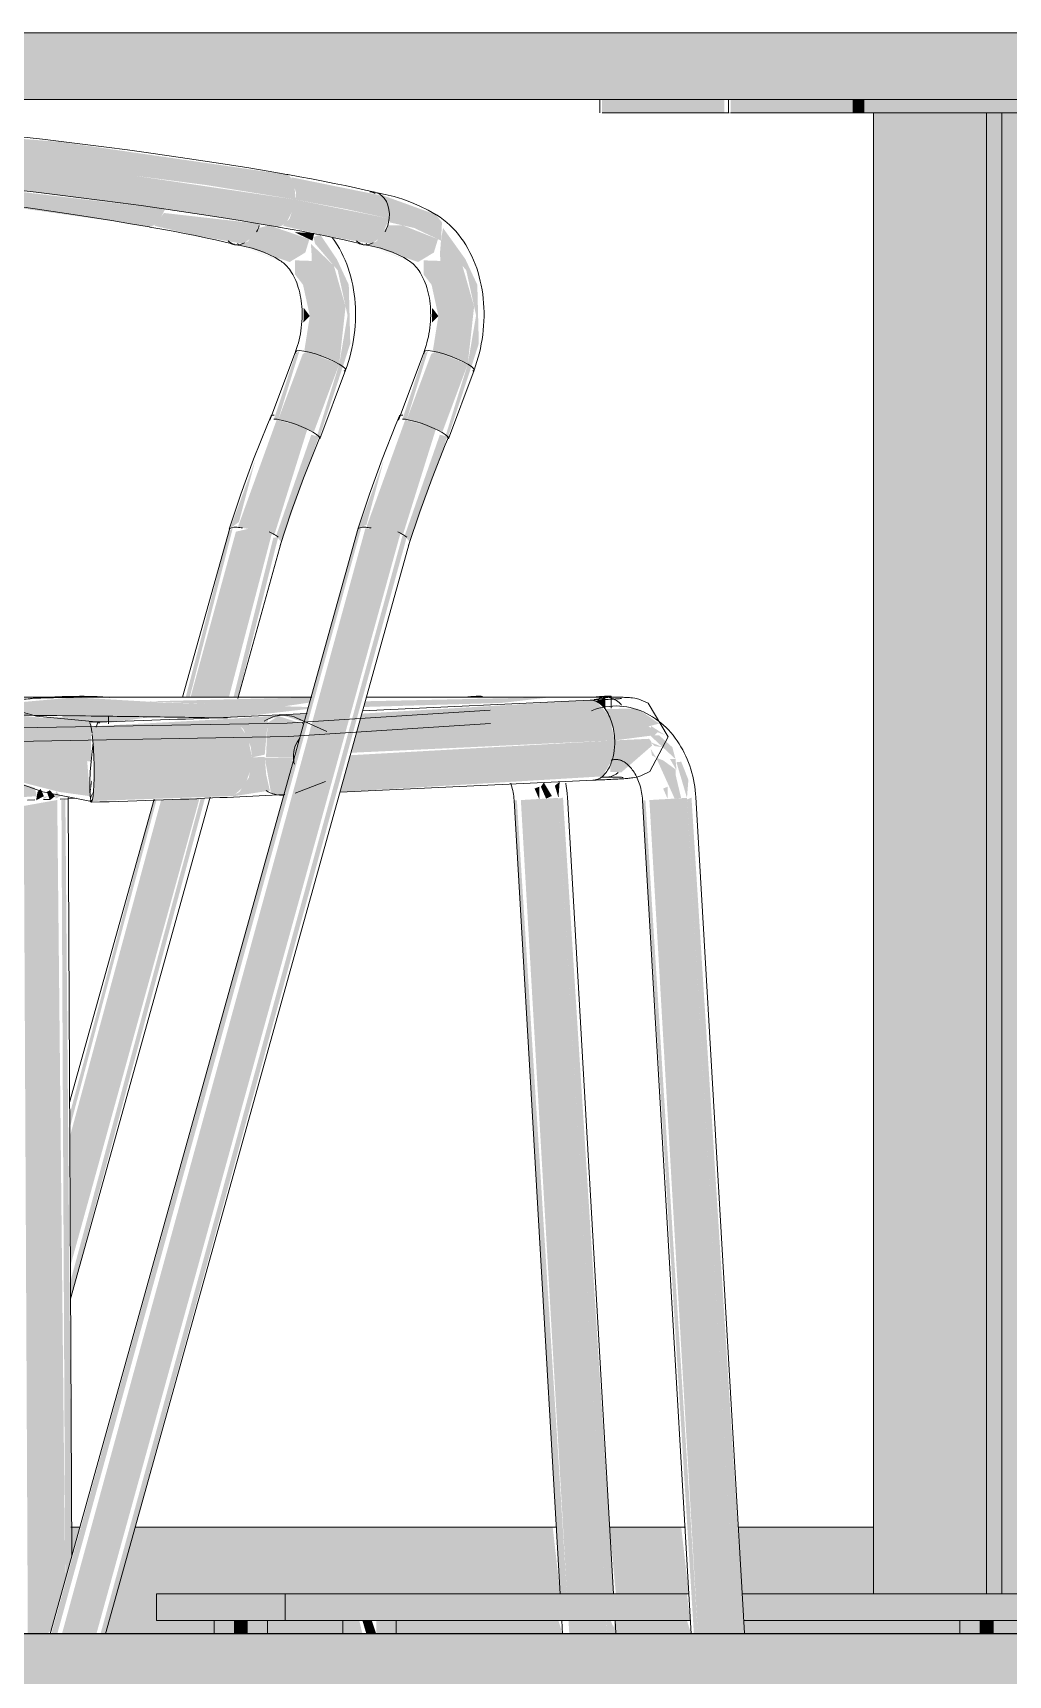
# Model space of a CAD drawing. Header units: inches. Extents: x -55396 to -733, y -290 to 853.
# Drawn here: x -26218.17 to -26199.89, y -0.77 to 30 of the extents above; entities that cross this region are included whole.
import ezdxf

# ---------------------------------------------------------------- set-up
doc = ezdxf.new("R2010")
doc.units = ezdxf.units.IN
doc.header["$MEASUREMENT"] = 0
doc.linetypes.add('Grid Line 1_2_', pattern=[0.875, 0.5, -0.125, 0.125, -0.125])
doc.linetypes.add('Grid Line 1_2__2_', pattern=[0.875, 0.5, -0.125, 0.125, -0.125])
for name, color, linetype, lineweight in [('A-FLOR', 192, 'Continuous', 9), ('A-FLOR-LEVL', 51, 'Continuous', 9), ('A-GLAZ-CWMG', 51, 'Continuous', 9), ('I-FURN', 30, 'Continuous', 9)]:
    doc.layers.add(name, color=color, linetype=linetype, lineweight=lineweight)

# ---------------------------------------------------------------- blocks, each defined once
blk = doc.blocks.new('Locker Rooms and Restrooms_rvt-1-Section 13')
at = {"layer": 'A-FLOR-LEVL', "linetype": 'Grid Line 1_2__2_'}
blk.add_line((-26557.324, 0), (-21746.959, 0), dxfattribs=at)
blk = doc.blocks.new('Struct_Xcel_Sports Complex_rvt-1-Section 13')
at = {"layer": 'A-FLOR'}
blk.add_hatch(color=254, dxfattribs=at).paths.add_polyline_path([(-26273.39, -6), (-22066.14, -6), (-22066.14, 0), (-26273.39, 0), (-26273.39, -1.575)], flags=0)
at = {"layer": 'A-FLOR', "color": 130, "lineweight": 25}
blk.add_line((-22066.14, 0), (-26273.39, 0), dxfattribs=at)
blk = doc.blocks.new('Falcon 7700 Series Pedestal Base - 36_ Square Top x 30_ - Wheelchair Height-460525-Section 13')
at = {"layer": 'I-FURN'}
for points in [[(-26208.464, 28.75), (-26197.888, 28.75), (-26197.888, 30), (-26223.344, 30), (-26223.344, 28.75), (-26217.104, 28.75)], [(-26205.096, 28.5), (-26202.806, 28.5), (-26202.806, 28.75), (-26205.096, 28.75)], [(-26199.51, 28.5), (-26199.096, 28.5), (-26199.096, 28.75), (-26202.589, 28.75), (-26202.589, 28.5), (-26199.824, 28.5)], [(-26199.824, 0.75), (-26197.888, 0.75), (-26197.888, 28.5), (-26200.01, 28.5), (-26200.01, 0.75)], [(-26211.82, 0), (-26211.737, 0), (-26211.82, 0.25), (-26211.996, 0.25), (-26211.922, 0), (-26211.866, 0)]]:
    blk.add_hatch(color=256, dxfattribs=at).paths.add_polyline_path(points, flags=0)
h = blk.add_hatch(color=256, dxfattribs=at)
h.paths.add_polyline_path([(-26206.734, 0.25), (-26205.851, 0.25), (-26205.914, 0.75), (-26213.445, 0.75), (-26213.445, 0.25), (-26206.744, 0.25)], flags=0)
h.paths.add_polyline_path([(-26197.888, 0.25), (-26197.888, 0.75), (-26204.88, 0.75), (-26204.837, 0.25), (-26199.824, 0.25)], flags=0)
for p, q in [((-26223.344, 30), (-26197.888, 30)), ((-26197.888, 28.75), (-26223.344, 28.75)), ((-26205.138, 28.75), (-26205.138, 28.5)), ((-26202.806, 28.5), (-26205.096, 28.5)), ((-26202.806, 28.5), (-26202.589, 28.5)), ((-26202.589, 28.5), (-26202.806, 28.5)), ((-26199.51, 28.5), (-26202.589, 28.5)), ((-26200.01, 0.75), (-26200.01, 28.5)), ((-26213.445, 0.75), (-26205.87, 0.75)), ((-26213.445, 0.75), (-26213.445, 0.25)), ((-26204.881, 0.75), (-26197.888, 0.75)), ((-26205.841, 0.25), (-26213.445, 0.25)), ((-26212.366, 0.25), (-26212.366, 0)), ((-26211.366, 0), (-26211.366, 0.25)), ((-26197.888, 0.25), (-26204.851, 0.25))]:
    blk.add_line(p, q, dxfattribs=at)
blk = doc.blocks.new('HermanMiller_Collection_Air-Chair_SideChair_Arms - Arms-460524-Section 13')
at = {"layer": 'I-FURN'}
for points in [[(-26213.246, 26.875), (-26213.281, 27.219), (-26213.382, 27.338), (-26217.663, 27.958), (-26218.541, 28.025), (-26218.587, 27.624), (-26214.928, 27.149)], [(-26213.555, 26.362), (-26213.42, 26.438), (-26213.268, 26.747), (-26213.246, 26.875), (-26217.104, 27.447), (-26218.587, 27.624), (-26218.644, 27.076), (-26215.158, 26.623)], [(-26211.494, 26.52), (-26211.565, 26.871), (-26211.635, 26.95), (-26213.326, 27.293), (-26213.24, 27.002), (-26213.246, 26.875), (-26212.31, 26.699)], [(-26211.826, 26.047), (-26211.643, 26.172), (-26211.494, 26.52), (-26213.246, 26.875), (-26213.359, 26.52), (-26213.487, 26.384), (-26212.685, 26.198)], [(-26210.524, 26.106), (-26210.505, 26.448), (-26210.618, 26.593), (-26211.635, 26.962), (-26211.565, 26.871), (-26211.494, 26.52), (-26211.492, 26.45), (-26211.028, 26.344)], [(-26210.951, 25.706), (-26210.657, 25.884), (-26210.581, 26.133), (-26211.239, 26.392), (-26211.521, 26.392), (-26211.729, 26.095), (-26211.89, 26.031), (-26211.043, 25.737)], [(-26209.953, 23.747), (-26209.815, 24.179), (-26209.843, 25.279), (-26210.066, 25.758), (-26210.485, 26.344), (-26210.524, 26.106), (-26210.05, 25.55), (-26209.866, 24.704), (-26210.022, 23.793)], [(-26211.89, 26.031), (-26211.932, 26.065), (-26211.933, 26.047)], [(-26211.133, 25.736), (-26211.89, 26.016), (-26211.314, 25.798), (-26211.138, 25.737)], [(-26210.022, 23.793), (-26209.903, 24.872), (-26210.122, 25.635), (-26210.524, 26.106), (-26210.542, 25.884), (-26210.537, 25.726), (-26210.849, 25.737), (-26210.849, 25.472), (-26210.7, 25.279), (-26210.573, 24.694), (-26210.677, 24.038), (-26210.115, 23.844)], [(-26210.692, 24.575), (-26210.573, 24.694), (-26210.689, 24.849)], [(-26211.165, 22.754), (-26210.766, 24.046), (-26210.841, 23.984), (-26211.245, 22.763), (-26211.185, 22.757)], [(-26210.502, 22.509), (-26210.022, 23.793), (-26210.629, 24.026), (-26210.706, 23.984), (-26211.165, 22.754), (-26210.594, 22.559)], [(-26210.393, 22.422), (-26209.953, 23.747), (-26210.022, 23.793), (-26210.433, 22.462)], [(-26211.239, 20.59), (-26210.621, 22.571), (-26211.192, 22.754), (-26211.922, 20.737), (-26211.402, 20.653), (-26211.239, 20.602)], [(-26211.11, 20.458), (-26210.405, 22.435), (-26210.545, 22.47), (-26211.204, 20.578), (-26211.11, 20.459)], [(-26212.066, 20.719), (-26211.92, 20.782), (-26211.594, 21.997), (-26212.06, 20.737)], [(-26217.783, 0), (-26217.715, 0), (-26212.015, 20.734), (-26212.076, 20.712), (-26217.828, 0)], [(-26217.298, 0), (-26216.982, 0), (-26211.283, 20.625), (-26211.584, 20.707), (-26211.594, 20.72), (-26211.94, 20.718), (-26217.628, 0), (-26217.414, 0)], [(-26216.812, 0), (-26211.166, 20.551), (-26211.246, 20.578), (-26216.905, 0), (-26216.818, 0)], [(-26217.083, 16.344), (-26217.079, 17.073), (-26218.815, 17.247), (-26219.606, 17.57), (-26219.811, 17.42), (-26219.109, 16.861), (-26218.307, 16.545), (-26217.104, 16.347)], [(-26207.654, 17.483), (-26207.673, 17.507), (-26207.717, 17.496)], [(-26207.447, 17.331), (-26207.441, 17.369), (-26207.447, 17.539), (-26207.621, 17.476), (-26207.483, 17.369)], [(-26207.268, 16.742), (-26206.521, 16.84), (-26206.463, 16.896), (-26206.634, 17.005), (-26206.433, 17.057), (-26206.842, 17.337), (-26207.447, 17.331), (-26207.283, 16.909), (-26207.269, 16.755)], [(-26216.965, 17.06), (-26216.758, 17.096), (-26216.758, 17.195), (-26218.184, 17.165), (-26217.624, 17.105), (-26216.963, 17.066)], [(-26217.027, 16.318), (-26214.066, 16.423), (-26214.143, 16.798), (-26214.333, 17.073), (-26214.456, 17.148), (-26217.086, 17.004), (-26217.034, 16.512)], [(-26216.758, 17.069), (-26215.948, 17.183), (-26216.758, 17.195), (-26216.758, 17.096)], [(-26213.29, 16.428), (-26213.2, 16.735), (-26213.097, 17.047), (-26213.572, 17.198), (-26213.774, 17.073), (-26213.803, 16.434), (-26213.67, 16.432)], [(-26213.097, 17.047), (-26213.137, 17.096), (-26213.124, 17.058)], [(-26207.144, 16.143), (-26206.57, 16.642), (-26206.586, 16.727), (-26206.625, 16.772), (-26207.268, 16.742), (-26207.352, 16.274), (-26207.352, 16.153), (-26207.304, 16.151)], [(-26217.063, 15.606), (-26214.42, 15.7), (-26214.2, 15.893), (-26214.079, 16.229), (-26214.066, 16.423), (-26217.027, 16.318), (-26217.047, 15.677)], [(-26213.469, 15.714), (-26213.29, 16.428), (-26213.826, 16.416), (-26213.711, 15.763), (-26213.593, 15.727)], [(-26217.101, 15.697), (-26217.067, 15.97), (-26217.083, 15.988)], [(-26217.091, 15.639), (-26217.035, 15.793), (-26217.098, 15.679)], [(-26217.905, 0), (-26217.828, 0.073), (-26217.566, 1.015), (-26217.716, 15.626), (-26218.343, 15.514), (-26218.267, 0), (-26218.035, 0)], [(-26217.566, 1.015), (-26217.442, 1.458), (-26217.564, 15.637), (-26217.638, 15.63), (-26217.577, 3.307)], [(-26205.71, 0), (-26206.692, 15.62), (-26206.744, 15.619), (-26205.784, 0), (-26205.711, 0)], [(-26205.366, 0), (-26205.003, 0), (-26205.914, 15.665), (-26206.618, 15.624), (-26205.71, 0), (-26205.494, 0)], [(-26204.99, 0), (-26204.837, 0.01), (-26205.829, 15.67), (-26205.912, 15.636), (-26205.003, 0)]]:
    blk.add_hatch(color=256, dxfattribs=at).paths.add_polyline_path(points, flags=0)
h = blk.add_hatch(color=256, dxfattribs=at)
h.paths.add_polyline_path([(-26214.527, 17.162), (-26214.226, 17.191), (-26213.018, 17.331), (-26213.008, 17.367), (-26215.695, 17.45), (-26217.398, 17.548), (-26219.127, 17.393), (-26218.565, 17.224), (-26218.184, 17.211), (-26214.587, 17.163)], flags=0)
h.paths.add_polyline_path([(-26219.044, 17.281), (-26219.265, 17.404), (-26219.171, 17.325), (-26219.087, 17.285)], flags=0)
h = blk.add_hatch(color=256, dxfattribs=at)
h.paths.add_polyline_path([(-26213.554, 17.367), (-26212.985, 17.451), (-26212.957, 17.549), (-26216.025, 17.473), (-26213.566, 17.368)], flags=0)
h.paths.add_polyline_path([(-26211.971, 17.368), (-26209.377, 17.445), (-26208.464, 17.551), (-26211.941, 17.475), (-26211.959, 17.412)], flags=0)
h = blk.add_hatch(color=256, dxfattribs=at)
h.paths.add_polyline_path([(-26217.088, 15.622), (-26217.104, 15.697), (-26217.104, 15.625)], flags=0)
h.paths.add_polyline_path([(-26217.101, 15.697), (-26217.155, 16.356), (-26218.621, 16.669), (-26219.264, 16.944), (-26219.811, 17.42), (-26220.068, 17.187), (-26219.919, 16.864), (-26218.525, 15.994), (-26217.678, 15.777), (-26217.104, 15.697)], flags=0)
h = blk.add_hatch(color=256, dxfattribs=at)
h.paths.add_polyline_path([(-26214.066, 16.423), (-26213.827, 16.475), (-26213.767, 17.133), (-26213.497, 17.212), (-26213.143, 17.099), (-26213.072, 17.137), (-26213.042, 17.246), (-26214.456, 17.148), (-26214.226, 16.953), (-26214.088, 16.617)], flags=0)
h.paths.add_polyline_path([(-26213.287, 16.46), (-26213.272, 16.48), (-26213.285, 16.479)], flags=0)
h.paths.add_polyline_path([(-26212.21, 16.51), (-26207.268, 16.742), (-26207.375, 17.212), (-26207.623, 17.477), (-26207.717, 17.496), (-26212.005, 17.244), (-26212.197, 16.557)], flags=0)
h = blk.add_hatch(color=256, dxfattribs=at)
h.paths.add_polyline_path([(-26205.914, 15.665), (-26205.887, 16.003), (-26206.021, 16.343), (-26206.111, 16.333), (-26206.021, 16.028)], flags=0)
h.paths.add_polyline_path([(-26206.609, 16.839), (-26206.638, 16.884), (-26206.634, 16.84)], flags=0)
h.paths.add_polyline_path([(-26206.128, 16.391), (-26206.188, 16.615), (-26206.438, 16.838), (-26206.609, 16.839), (-26206.188, 16.447)], flags=0)
h.paths.add_polyline_path([(-26206.32, 16.84), (-26206.589, 17.014), (-26206.589, 16.944), (-26206.368, 16.859)], flags=0)
h = blk.add_hatch(color=256, dxfattribs=at)
h.paths.add_polyline_path([(-26214.55, 15.675), (-26213.731, 15.801), (-26213.8, 16.102), (-26213.827, 16.434), (-26214.066, 16.423), (-26214.124, 16.048), (-26214.301, 15.775), (-26214.45, 15.694)], flags=0)
h.paths.add_polyline_path([(-26212.415, 15.775), (-26207.498, 16.068), (-26207.317, 16.376), (-26207.268, 16.742), (-26212.223, 16.464), (-26212.414, 15.779)], flags=0)
h = blk.add_hatch(color=256, dxfattribs=at)
h.paths.add_polyline_path([(-26206.274, 15.643), (-26206.274, 15.874), (-26206.361, 15.84), (-26206.298, 15.698)], flags=0)
h.paths.add_polyline_path([(-26206.491, 16.418), (-26206.592, 16.582), (-26206.569, 16.459)], flags=0)
h.paths.add_polyline_path([(-26206.145, 15.651), (-26206.024, 15.665), (-26206.128, 16.103), (-26206.128, 16.199), (-26206.361, 16.368), (-26206.491, 16.418), (-26206.148, 15.658)], flags=0)
h.paths.add_polyline_path([(-26206.11, 16.183), (-26206.128, 16.391), (-26206.23, 16.391), (-26206.128, 16.214)], flags=0)
h.paths.add_polyline_path([(-26206.368, 16.615), (-26206.589, 16.706), (-26206.521, 16.636), (-26206.375, 16.616)], flags=0)
h = blk.add_hatch(color=256, dxfattribs=at)
h.paths.add_polyline_path([(-26218.112, 15.619), (-26217.966, 15.697), (-26218.027, 15.836), (-26218.085, 15.777), (-26218.112, 15.621)], flags=0)
h.paths.add_polyline_path([(-26217.854, 15.621), (-26217.757, 15.697), (-26217.854, 15.807), (-26217.911, 15.777), (-26217.855, 15.625)], flags=0)
for p, q in [((-26211.711, 27), (-26211.856, 27.021)), ((-26211.971, 26.027), (-26211.874, 26.014)), ((-26210.842, 24.025), (-26211.321, 22.742)), ((-26210.384, 22.392), (-26209.904, 23.678)), ((-26209.927, 23.661), (-26209.904, 23.678)), ((-26212.074, 20.719), (-26217.849, 0)), ((-26216.811, 0), (-26211.111, 20.451)), ((-26216.992, 17.552), (-26212.944, 17.551)), ((-26207.333, 17.347), (-26207.333, 17.565)), ((-26213.029, 17.247), (-26214.603, 17.173)), ((-26207.731, 17.496), (-26211.992, 17.296)), ((-26216.922, 17.066), (-26216.94, 17.091)), ((-26216.758, 17.195), (-26216.758, 17.053)), ((-26212.664, 16.908), (-26213.219, 17.157)), ((-26207.525, 16.052), (-26207.435, 16.052)), ((-26214.533, 15.675), (-26213.452, 15.726)), ((-26213.259, 15.754), (-26212.69, 15.972)), ((-26212.416, 15.774), (-26207.666, 15.997)), ((-26217.511, 15.671), (-26217.511, 15.65)), ((-26217.441, 1.459), (-26217.511, 15.65)), ((-26206.745, 15.618), (-26205.837, 0)), ((-26204.836, 0.011), (-26205.747, 15.676)), ((-26216.818, 0), (-26216.812, 0))]:
    blk.add_line(p, q, dxfattribs=at)
at = {"layer": 'I-FURN', "flags": 128}
for points in [[(-26213.414, 27.348), (-26213.765, 27.409), (-26214.123, 27.468), (-26214.488, 27.527), (-26214.86, 27.585), (-26215.237, 27.642), (-26215.62, 27.698), (-26216.008, 27.753), (-26216.399, 27.806), (-26216.794, 27.858), (-26217.192, 27.909), (-26217.592, 27.958), (-26217.993, 28.005), (-26218.396, 28.051), (-26218.535, 28.066)], [(-26211.755, 27.012), (-26211.936, 27.054), (-26212.124, 27.096), (-26212.32, 27.138), (-26212.523, 27.18), (-26212.732, 27.222), (-26212.948, 27.263), (-26213.169, 27.304), (-26213.397, 27.345), (-26213.414, 27.348)], [(-26213.587, 26.363), (-26213.932, 26.423), (-26214.285, 26.482), (-26214.645, 26.54), (-26215.012, 26.597), (-26215.384, 26.653), (-26215.762, 26.708), (-26216.145, 26.762), (-26216.532, 26.815), (-26216.922, 26.867), (-26217.316, 26.917), (-26217.711, 26.965), (-26218.108, 27.012), (-26218.507, 27.057), (-26218.644, 27.072)], [(-26210.616, 26.592), (-26210.767, 26.678), (-26210.921, 26.755), (-26211.079, 26.823), (-26211.24, 26.883), (-26211.403, 26.933), (-26211.569, 26.973), (-26211.711, 27)], [(-26209.904, 23.678), (-26209.876, 23.758), (-26209.85, 23.839), (-26209.826, 23.921), (-26209.804, 24.004), (-26209.785, 24.087), (-26209.768, 24.171), (-26209.754, 24.256), (-26209.742, 24.341), (-26209.732, 24.426), (-26209.725, 24.511), (-26209.72, 24.596), (-26209.717, 24.682), (-26209.717, 24.767), (-26209.72, 24.852), (-26209.725, 24.936), (-26209.732, 25.02), (-26209.742, 25.104), (-26209.755, 25.187), (-26209.77, 25.269), (-26209.787, 25.35), (-26209.807, 25.431), (-26209.83, 25.51), (-26209.855, 25.588), (-26209.883, 25.665), (-26209.913, 25.741), (-26209.946, 25.815), (-26209.981, 25.887), (-26210.019, 25.958), (-26210.06, 26.027), (-26210.103, 26.094), (-26210.149, 26.159), (-26210.197, 26.222), (-26210.248, 26.282), (-26210.302, 26.34), (-26210.358, 26.395), (-26210.417, 26.448), (-26210.478, 26.497), (-26210.542, 26.544), (-26210.608, 26.587), (-26210.616, 26.592)], [(-26211.987, 26.039), (-26212.159, 26.079), (-26212.339, 26.119), (-26212.527, 26.16), (-26212.722, 26.2), (-26212.924, 26.24), (-26213.133, 26.281), (-26213.349, 26.321), (-26213.57, 26.36), (-26213.587, 26.363)], [(-26211.874, 26.014), (-26211.763, 25.992), (-26211.652, 25.964), (-26211.543, 25.93), (-26211.435, 25.889), (-26211.328, 25.841), (-26211.223, 25.788), (-26211.134, 25.737)], [(-26211.134, 25.737), (-26211.112, 25.722), (-26211.09, 25.706), (-26211.068, 25.689), (-26211.045, 25.669), (-26211.023, 25.647), (-26211, 25.623), (-26210.978, 25.597), (-26210.956, 25.569), (-26210.935, 25.539), (-26210.914, 25.507), (-26210.893, 25.472), (-26210.874, 25.436), (-26210.855, 25.398), (-26210.837, 25.358), (-26210.82, 25.316), (-26210.804, 25.272), (-26210.789, 25.226), (-26210.775, 25.179), (-26210.763, 25.131), (-26210.752, 25.081), (-26210.742, 25.03), (-26210.734, 24.977), (-26210.728, 24.924), (-26210.723, 24.87), (-26210.719, 24.815), (-26210.718, 24.759), (-26210.717, 24.703), (-26210.719, 24.646), (-26210.722, 24.59), (-26210.726, 24.532), (-26210.733, 24.475), (-26210.741, 24.418), (-26210.75, 24.361), (-26210.761, 24.305), (-26210.774, 24.249), (-26210.788, 24.194), (-26210.804, 24.139), (-26210.821, 24.085), (-26210.839, 24.032), (-26210.842, 24.025)], [(-26210.685, 24.038), (-26210.766, 24.046), (-26210.819, 24.042), (-26210.842, 24.025)], [(-26210.842, 24.025), (-26210.842, 24.024), (-26210.833, 23.995)], [(-26210.346, 23.942), (-26210.468, 23.984), (-26210.584, 24.016), (-26210.685, 24.038)], [(-26210.022, 23.793), (-26210.115, 23.844), (-26210.225, 23.894), (-26210.346, 23.942)], [(-26209.904, 23.678), (-26209.904, 23.679), (-26209.913, 23.708), (-26209.953, 23.747), (-26210.022, 23.793)], [(-26212.085, 20.698), (-26211.865, 21.355), (-26211.626, 22.009), (-26211.368, 22.66), (-26211.299, 22.826)], [(-26211.132, 20.394), (-26210.921, 21.025), (-26210.691, 21.653), (-26210.443, 22.279), (-26210.377, 22.438)], [(-26219.359, 17.72), (-26219.141, 17.551), (-26218.86, 17.407), (-26218.105, 17.196), (-26216.994, 17.092), (-26216.94, 17.091)], [(-26218.216, 17.53), (-26218.169, 17.532), (-26218.122, 17.533), (-26218.074, 17.535), (-26218.026, 17.536), (-26217.978, 17.537), (-26217.93, 17.539), (-26217.881, 17.54), (-26217.833, 17.541), (-26217.785, 17.542), (-26217.736, 17.543), (-26217.688, 17.544), (-26217.641, 17.545), (-26217.593, 17.546), (-26217.546, 17.547), (-26217.5, 17.548), (-26217.454, 17.548), (-26217.409, 17.549), (-26217.364, 17.55), (-26217.321, 17.55), (-26217.278, 17.551), (-26217.236, 17.551), (-26217.195, 17.552), (-26217.154, 17.552), (-26217.116, 17.552), (-26217.078, 17.552), (-26217.041, 17.552), (-26217.005, 17.552), (-26216.992, 17.552)], [(-26211.921, 17.551), (-26209.561, 17.55), (-26207.438, 17.552)], [(-26206.266, 16.809), (-26206.639, 17.439), (-26206.817, 17.514), (-26206.892, 17.532), (-26206.936, 17.538), (-26206.968, 17.542), (-26206.993, 17.544), (-26207.017, 17.546), (-26207.039, 17.547), (-26207.062, 17.548), (-26207.085, 17.549), (-26207.109, 17.55), (-26207.134, 17.55), (-26207.16, 17.551), (-26207.187, 17.551), (-26207.216, 17.552), (-26207.246, 17.552), (-26207.277, 17.552), (-26207.31, 17.552), (-26207.344, 17.552), (-26207.379, 17.552), (-26207.415, 17.552), (-26207.439, 17.552)], [(-26225.664, 17.193), (-26219.541, 16.956), (-26213.409, 17.064), (-26209.6, 17.307)], [(-26207.143, 17.526), (-26207.146, 17.526), (-26207.153, 17.526), (-26207.163, 17.525), (-26207.176, 17.523), (-26207.191, 17.522), (-26207.209, 17.521), (-26207.23, 17.52), (-26207.252, 17.518), (-26207.276, 17.517), (-26207.302, 17.515), (-26207.33, 17.514), (-26207.359, 17.512), (-26207.39, 17.51), (-26207.423, 17.509), (-26207.456, 17.507), (-26207.492, 17.506), (-26207.528, 17.504), (-26207.566, 17.502), (-26207.605, 17.501), (-26207.644, 17.499), (-26207.685, 17.498), (-26207.727, 17.496), (-26207.728, 17.496)], [(-26207.31, 17.385), (-26207.375, 17.38), (-26207.44, 17.371), (-26207.505, 17.359), (-26207.568, 17.343), (-26207.631, 17.325), (-26207.693, 17.303), (-26207.703, 17.298)], [(-26205.747, 15.676), (-26205.751, 15.743), (-26205.758, 15.81), (-26205.767, 15.876), (-26205.778, 15.942), (-26205.791, 16.008), (-26205.806, 16.073), (-26205.822, 16.137), (-26205.841, 16.201), (-26205.862, 16.264), (-26205.884, 16.326), (-26205.909, 16.388), (-26205.936, 16.448), (-26205.964, 16.508), (-26205.994, 16.566), (-26206.027, 16.623), (-26206.061, 16.679), (-26206.097, 16.734), (-26206.135, 16.787), (-26206.175, 16.838), (-26206.216, 16.888), (-26206.26, 16.937), (-26206.305, 16.983), (-26206.353, 17.028), (-26206.402, 17.07), (-26206.452, 17.11), (-26206.505, 17.148), (-26206.559, 17.184), (-26206.615, 17.217), (-26206.672, 17.248), (-26206.731, 17.276), (-26206.791, 17.301), (-26206.853, 17.323), (-26206.915, 17.342), (-26206.979, 17.357), (-26207.043, 17.37), (-26207.108, 17.379), (-26207.173, 17.385), (-26207.239, 17.387), (-26207.304, 17.385), (-26207.31, 17.385)], [(-26225.664, 16.943), (-26219.527, 16.705), (-26213.381, 16.815), (-26209.596, 17.056)], [(-26220.159, 17.12), (-26219.944, 16.832), (-26219.668, 16.565), (-26218.962, 16.122), (-26217.987, 15.777), (-26217.071, 15.597)], [(-26214.603, 17.173), (-26214.736, 17.167), (-26214.873, 17.161), (-26215.014, 17.155), (-26215.16, 17.149), (-26215.309, 17.143), (-26215.462, 17.137), (-26215.618, 17.132), (-26215.778, 17.126), (-26215.94, 17.12), (-26216.105, 17.115), (-26216.273, 17.109), (-26216.442, 17.104), (-26216.613, 17.098), (-26216.786, 17.093), (-26216.96, 17.088), (-26217.12, 17.084)], [(-26216.94, 17.091), (-26216.963, 17.066), (-26216.988, 16.991)], [(-26217.043, 16.696), (-26217.064, 16.537), (-26217.083, 16.344)], [(-26206.266, 16.809), (-26206.608, 16.16), (-26206.781, 16.077), (-26206.856, 16.056), (-26206.899, 16.047), (-26206.931, 16.042), (-26206.956, 16.038), (-26206.98, 16.035), (-26207.002, 16.033), (-26207.025, 16.031), (-26207.048, 16.029), (-26207.071, 16.027), (-26207.096, 16.025), (-26207.122, 16.023), (-26207.15, 16.022), (-26207.178, 16.02), (-26207.208, 16.018), (-26207.239, 16.016), (-26207.272, 16.014), (-26207.306, 16.013), (-26207.341, 16.011), (-26207.377, 16.009), (-26207.414, 16.008), (-26207.453, 16.006), (-26207.492, 16.004), (-26207.533, 16.002), (-26207.575, 16.001), (-26207.617, 15.999), (-26207.661, 15.998), (-26207.668, 15.997)], [(-26217.083, 16.344), (-26217.098, 16.151), (-26217.105, 15.97), (-26217.106, 15.816), (-26217.101, 15.697), (-26217.088, 15.622), (-26217.07, 15.597)], [(-26207.334, 16.369), (-26207.321, 16.374), (-26207.308, 16.378), (-26207.296, 16.381), (-26207.284, 16.383), (-26207.271, 16.385), (-26207.259, 16.386), (-26207.257, 16.386)], [(-26207.257, 16.386), (-26207.245, 16.387), (-26207.233, 16.386), (-26207.221, 16.385), (-26207.208, 16.384), (-26207.195, 16.381), (-26207.181, 16.378), (-26207.168, 16.374), (-26207.153, 16.369), (-26207.139, 16.363), (-26207.123, 16.356), (-26207.108, 16.347), (-26207.092, 16.338), (-26207.075, 16.327), (-26207.059, 16.315), (-26207.042, 16.302), (-26207.025, 16.287), (-26207.007, 16.271), (-26206.99, 16.253), (-26206.973, 16.234), (-26206.956, 16.214), (-26206.939, 16.192), (-26206.922, 16.169), (-26206.906, 16.145), (-26206.89, 16.119), (-26206.875, 16.092), (-26206.86, 16.064), (-26206.846, 16.035), (-26206.832, 16.004), (-26206.82, 15.973), (-26206.808, 15.941), (-26206.797, 15.907), (-26206.787, 15.874), (-26206.778, 15.839), (-26206.77, 15.804), (-26206.763, 15.768), (-26206.757, 15.732), (-26206.752, 15.695), (-26206.748, 15.659), (-26206.745, 15.622), (-26206.745, 15.618)], [(-26207.107, 16.048), (-26207.109, 16.049), (-26207.116, 16.049), (-26207.126, 16.049), (-26207.139, 16.05), (-26207.155, 16.05), (-26207.173, 16.051), (-26207.193, 16.051), (-26207.216, 16.051), (-26207.24, 16.052), (-26207.266, 16.052), (-26207.294, 16.052), (-26207.323, 16.052), (-26207.354, 16.052), (-26207.387, 16.052), (-26207.42, 16.052), (-26207.434, 16.052)], [(-26214.533, 15.675), (-26214.668, 15.669), (-26214.807, 15.663), (-26214.951, 15.657), (-26215.099, 15.65), (-26215.25, 15.644), (-26215.405, 15.638), (-26215.563, 15.633), (-26215.725, 15.627), (-26215.889, 15.621), (-26216.056, 15.615), (-26216.225, 15.61), (-26216.396, 15.604), (-26216.568, 15.599), (-26216.743, 15.594), (-26216.918, 15.589), (-26217.079, 15.585)]]:
    blk.add_lwpolyline(points, dxfattribs=at)
at = {"layer": 'I-FURN'}
for centre, major_axis, ratio, start_param, end_param in [((-26211.913, 26.524), (0.057, 0.497), 0.711436, 6.24849, 6.283185), ((-26211.913, 26.524), (0.057, 0.497), 0.711436, 5.98669, 6.24849), ((-26211.871, 26.525), (0.116, 0.486), 0.74611, 4.877543, 6.283185), ((-26211.871, 26.525), (0.116, 0.486), 0.74611, 4.353944, 4.877543), ((-26211.871, 26.525), (0.116, 0.486), 0.74611, 2.783148, 3.044947), ((-26211.913, 26.524), (0.057, 0.497), 0.711436, 2.845098, 3.106897), ((-26211.913, 26.524), (0.057, 0.497), 0.711436, 3.106897, 3.630496), ((-26210.838, 22.632), (-0.461, 0.194), 0.144221, 5.822246, 6.345845), ((-26210.853, 22.567), (-0.468, 0.175), 0.191458, 5.509821, 5.771621), ((-26210.853, 22.567), (-0.468, 0.175), 0.191458, 3.939025, 5.509821), ((-26210.853, 22.567), (-0.468, 0.175), 0.191458, 3.141593, 3.939025), ((-26211.608, 20.546), (-0.476, 0.152), 0.239355, 5.543411, 6.328809), ((-26211.608, 20.546), (-0.476, 0.152), 0.239355, 5.282674, 5.542834), ((-26211.593, 20.585), (-0.482, 0.134), 0.301377, 3.976352, 4.23196), ((-26211.593, 20.585), (-0.482, 0.134), 0.301377, 3.714553, 3.976352), ((-26217.099, 16.334), (-0.02, 0.75), 0.096081, 5.515178, 6.067309), ((-26213.479, 16.463), (0.021, 0.75), 0.90616, 0.058382, 0.581981), ((-26213.479, 16.463), (0.021, 0.75), 0.90616, 5.817968, 6.341567), ((-26217.099, 16.334), (-0.02, 0.75), 0.096081, 4.687594, 5.472992), ((-26212.837, 16.444), (0.014, 0.5), 0.90616, 0.84378, 1.629178), ((-26217.099, 16.334), (-0.02, 0.75), 0.096081, 3.116798, 4.687594), ((-26212.837, 16.444), (0.014, 0.5), 0.90616, 1.629178, 1.890978), ((-26213.479, 16.463), (0.021, 0.75), 0.90616, 2.676376, 2.924989), ((-26213.479, 16.463), (0.021, 0.75), 0.90616, 2.938175, 3.199975), ((-26217.099, 16.334), (-0.02, 0.75), 0.096081, 2.854998, 3.116798), ((-26205.335, -0.018), (0.499, 0.029), 0.004932, 5.439855, 6.225253)]:
    blk.add_ellipse(centre, major_axis=major_axis, ratio=ratio, start_param=start_param, end_param=end_param, dxfattribs=at)
for points in [[(-26216.734, 17.548), (-26216.81, 17.555), (-26216.995, 17.566), (-26217.341, 17.57), (-26217.715, 17.56), (-26218.074, 17.539), (-26218.277, 17.519), (-26218.364, 17.508)], [(-26207.566, 17.527), (-26207.53, 17.541), (-26207.493, 17.55), (-26207.455, 17.552)], [(-26207.418, 16.053), (-26207.424, 16.052), (-26207.429, 16.052), (-26207.435, 16.052)]]:
    blk.add_open_spline(points, degree=3, dxfattribs=at)
for points, knots in [([(-26207.654, 17.51), (-26207.524, 17.527), (-26207.33, 17.555), (-26207.316, 17.573), (-26207.485, 17.568), (-26207.652, 17.557), (-26207.749, 17.55)], [-0.9999956, -0.9999956, -0.9999956, -0.9999956, -0.7, -0.4, -0.2, 0, 0, 0, 0]), ([(-26207.455, 17.552), (-26207.38, 17.556), (-26207.267, 17.523), (-26207.168, 17.438), (-26207.138, 17.405)], [0, 0, 0, 0, 0.2857143, 0.4285714, 0.4285714, 0.4285714, 0.4285714]), ([(-26207.268, 16.742), (-26207.271, 16.855), (-26207.306, 17.08), (-26207.428, 17.328), (-26207.574, 17.466), (-26207.67, 17.496), (-26207.717, 17.496)], [0, 0, 0, 0, 0.285714, 0.571429, 0.785714, 1, 1, 1, 1]), ([(-26218.479, 17.215), (-26218.193, 17.212), (-26217.616, 17.205), (-26217.042, 17.198), (-26216.758, 17.195)], [-0.9960968, -0.9960968, -0.9960968, -0.9960968, -0.5, 0, 0, 0, 0]), ([(-26216.758, 17.195), (-26216.537, 17.192), (-26216.099, 17.186), (-26215.469, 17.177), (-26214.945, 17.169), (-26214.639, 17.164), (-26214.522, 17.162)], [-1, -1, -1, -1, -0.75, -0.5, -0.25, -0.0877777, -0.0877777, -0.0877777, -0.0877777]), ([(-26207.68, 15.997), (-26207.618, 15.996), (-26207.492, 16.045), (-26207.353, 16.24), (-26207.279, 16.489), (-26207.266, 16.657), (-26207.268, 16.742)], [0, 0, 0, 0, 0.285714, 0.571429, 0.785714, 1, 1, 1, 1]), ([(-26207.202, 16.138), (-26207.219, 16.125), (-26207.288, 16.078), (-26207.362, 16.056), (-26207.418, 16.053)], [0.7142857, 0.7142857, 0.7142857, 0.7142857, 0.7857143, 1, 1, 1, 1])]:
    blk.add_open_spline(points, degree=3, knots=knots, dxfattribs=at)
blk = doc.blocks.new('Falcon 7700 Series Pedestal Base - 36_ Square Top x 30_ - Wheelchair Height-V3-Section 13')
at = {"layer": 'I-FURN'}
for points in [[(-26205.672, 28.5), (-26205.215, 28.5), (-26205.215, 28.75), (-26207.505, 28.75), (-26207.505, 28.5), (-26205.974, 28.5)], [(-26202.589, 28.5), (-26202.589, 28.75), (-26202.806, 28.75), (-26202.806, 28.5)], [(-26200.297, 0.75), (-26200.297, 28.5), (-26202.419, 28.5), (-26202.419, 0.75)], [(-26200.01, 0.75), (-26200.01, 28.5), (-26200.297, 28.5), (-26200.297, 0.75)], [(-26215.854, 0.25), (-26213.445, 0.25), (-26213.445, 0.75), (-26215.854, 0.75)], [(-26214.405, 0), (-26214.146, 0), (-26214.146, 0.25), (-26214.405, 0.25)], [(-26200.427, 0), (-26200.168, 0), (-26200.168, 0.25), (-26200.427, 0.25)]]:
    blk.add_hatch(color=256, dxfattribs=at).paths.add_polyline_path(points, flags=0)
for p, q in [((-26207.547, 28.75), (-26207.547, 28.5)), ((-26205.215, 28.5), (-26207.505, 28.5)), ((-26205.215, 28.5), (-26205.123, 28.5)), ((-26205.123, 28.5), (-26205.215, 28.5)), ((-26202.589, 28.5), (-26202.806, 28.5)), ((-26202.419, 0.75), (-26202.419, 28.5)), ((-26200.297, 28.5), (-26200.297, 0.75)), ((-26215.854, 0.75), (-26213.445, 0.75)), ((-26215.854, 0.75), (-26215.854, 0.25)), ((-26213.445, 0.25), (-26215.854, 0.25)), ((-26214.775, 0.25), (-26214.775, 0)), ((-26213.775, 0), (-26213.775, 0.25)), ((-26200.797, 0.25), (-26200.797, 0)), ((-26200.797, 0.25), (-26200.797, 0))]:
    blk.add_line(p, q, dxfattribs=at)
blk = doc.blocks.new('HermanMiller_Collection_Air-Chair_SideChair_Arms - Arms-V5-Section 13')
at = {"layer": 'I-FURN'}
h = blk.add_hatch(color=256, dxfattribs=at)
h.paths.add_polyline_path([(-26215.964, 26.362), (-26215.829, 26.438), (-26215.693, 26.698), (-26219.842, 27.193), (-26220.369, 27.164), (-26220.5, 27.009), (-26216.43, 26.438), (-26216.098, 26.384)], flags=0)
h.paths.add_polyline_path([(-26220.584, 27.04), (-26220.393, 27.247), (-26220.543, 27.181), (-26220.601, 27.021)], flags=0)
for points in [[(-26214.235, 26.047), (-26214.052, 26.172), (-26213.923, 26.422), (-26215.716, 26.625), (-26215.896, 26.384), (-26215.094, 26.198)], [(-26213.36, 25.706), (-26213.066, 25.884), (-26212.99, 26.133), (-26213.743, 26.392), (-26213.952, 26.34), (-26214.138, 26.095), (-26214.298, 26.031), (-26213.452, 25.737)], [(-26212.933, 26.106), (-26212.899, 26.247), (-26213.268, 26.264), (-26213.073, 26.172)], [(-26212.362, 23.747), (-26212.224, 24.179), (-26212.252, 25.279), (-26212.475, 25.758), (-26212.787, 26.221), (-26212.915, 26.172), (-26212.882, 26.047), (-26212.459, 25.55), (-26212.275, 24.704), (-26212.431, 23.793)], [(-26214.298, 26.031), (-26214.341, 26.065), (-26214.342, 26.047)], [(-26213.542, 25.736), (-26214.298, 26.016), (-26213.723, 25.798), (-26213.547, 25.737)], [(-26212.431, 23.793), (-26212.312, 24.872), (-26212.531, 25.635), (-26212.962, 26.047), (-26212.951, 25.884), (-26212.946, 25.726), (-26213.258, 25.737), (-26213.258, 25.472), (-26213.109, 25.279), (-26212.982, 24.694), (-26213.086, 24.038), (-26212.524, 23.844)], [(-26213.101, 24.575), (-26212.982, 24.694), (-26213.098, 24.849)], [(-26213.574, 22.754), (-26213.175, 24.046), (-26213.25, 23.984), (-26213.654, 22.763), (-26213.594, 22.757)], [(-26212.911, 22.509), (-26212.431, 23.793), (-26213.038, 24.026), (-26213.114, 23.984), (-26213.574, 22.754), (-26213.003, 22.559)], [(-26212.802, 22.422), (-26212.362, 23.747), (-26212.431, 23.793), (-26212.842, 22.462)], [(-26213.648, 20.59), (-26213.029, 22.571), (-26213.601, 22.754), (-26214.331, 20.737), (-26213.81, 20.653), (-26213.648, 20.602)], [(-26213.518, 20.458), (-26212.814, 22.435), (-26212.954, 22.47), (-26213.613, 20.578), (-26213.519, 20.459)], [(-26214.475, 20.719), (-26214.311, 20.833), (-26214.003, 21.997), (-26214.468, 20.737)], [(-26208.323, 15.665), (-26208.299, 15.968), (-26208.39, 15.893), (-26208.325, 15.675)]]:
    blk.add_hatch(color=256, dxfattribs=at).paths.add_polyline_path(points, flags=0)
h = blk.add_hatch(color=256, dxfattribs=at)
h.paths.add_polyline_path([(-26220.192, 0), (-26220.124, 0), (-26218.464, 6.21), (-26218.51, 6.268), (-26220.237, 0)], flags=0)
h.paths.add_polyline_path([(-26217.482, 9.48), (-26215.853, 15.632), (-26215.904, 15.62), (-26217.483, 9.734), (-26217.482, 9.609)], flags=0)
h.paths.add_polyline_path([(-26215.232, 17.551), (-26214.423, 20.734), (-26214.501, 20.653), (-26215.308, 17.551), (-26215.242, 17.551)], flags=0)
h = blk.add_hatch(color=256, dxfattribs=at)
h.paths.add_polyline_path([(-26219.707, 0), (-26219.368, 0.081), (-26218.451, 3.65), (-26218.51, 5.789), (-26220.037, 0), (-26219.823, 0)], flags=0)
h.paths.add_polyline_path([(-26217.469, 6.895), (-26215.047, 15.665), (-26215.77, 15.62), (-26217.481, 9.31), (-26217.47, 7.113)], flags=0)
h.paths.add_polyline_path([(-26214.513, 17.55), (-26214.499, 17.55), (-26213.692, 20.625), (-26213.995, 20.701), (-26214.003, 20.737), (-26214.367, 20.653), (-26215.218, 17.551), (-26214.587, 17.55)], flags=0)
h = blk.add_hatch(color=256, dxfattribs=at)
h.paths.add_polyline_path([(-26219.314, 0), (-26219.204, 0.062), (-26218.448, 3.099), (-26218.51, 3.159), (-26219.391, 0)], flags=0)
h.paths.add_polyline_path([(-26217.466, 6.297), (-26214.944, 15.671), (-26215.027, 15.654), (-26217.467, 6.612), (-26217.466, 6.311)], flags=0)
h.paths.add_polyline_path([(-26214.329, 17.55), (-26213.575, 20.551), (-26213.666, 20.538), (-26214.413, 17.55), (-26214.33, 17.55)], flags=0)
h = blk.add_hatch(color=256, dxfattribs=at)
h.paths.add_polyline_path([(-26218.561, 17.483), (-26218.364, 17.551), (-26218.586, 17.486)], flags=0)
h.paths.add_polyline_path([(-26212.957, 17.549), (-26212.957, 17.55), (-26213.459, 17.55)], flags=0)
h = blk.add_hatch(color=256, dxfattribs=at)
h.paths.add_polyline_path([(-26219.471, 15.606), (-26218.099, 15.697), (-26218.138, 15.856), (-26218.759, 16.049), (-26219.071, 15.989), (-26219.439, 15.895), (-26219.456, 15.675)], flags=0)
h.paths.add_polyline_path([(-26217.977, 15.642), (-26217.882, 15.697), (-26217.969, 15.683), (-26217.975, 15.655)], flags=0)
h.paths.add_polyline_path([(-26217.744, 15.651), (-26217.653, 15.7), (-26217.737, 15.787), (-26217.76, 15.709), (-26217.755, 15.691)], flags=0)
h.paths.add_polyline_path([(-26217.074, 15.686), (-26217.037, 15.776), (-26217.072, 15.69)], flags=0)
h.paths.add_polyline_path([(-26217.105, 15.697), (-26217.171, 15.707), (-26217.123, 15.698)], flags=0)
h = blk.add_hatch(color=256, dxfattribs=at)
h.paths.add_polyline_path([(-26208.683, 15.643), (-26208.683, 15.874), (-26208.77, 15.84), (-26208.697, 15.675)], flags=0)
h.paths.add_polyline_path([(-26208.553, 15.651), (-26208.445, 15.7), (-26208.597, 15.954), (-26208.651, 15.873), (-26208.557, 15.658)], flags=0)
h = blk.add_hatch(color=256, dxfattribs=at)
h.paths.add_polyline_path([(-26208.237, 0), (-26208.193, 0.005), (-26208.245, 0)], flags=0)
h.paths.add_polyline_path([(-26208.12, 0), (-26208.119, 0), (-26208.193, 0)], flags=0)
h.paths.add_polyline_path([(-26208.279, 0.75), (-26208.163, 0.75), (-26209.101, 15.62), (-26209.153, 15.619), (-26208.28, 0.75)], flags=0)
h = blk.add_hatch(color=256, dxfattribs=at)
h.paths.add_polyline_path([(-26207.903, 0), (-26207.412, 0), (-26207.429, 0.25), (-26208.134, 0.25), (-26208.119, 0), (-26208.02, 0)], flags=0)
h.paths.add_polyline_path([(-26207.564, 0.75), (-26207.456, 0.75), (-26208.323, 15.665), (-26209.027, 15.624), (-26208.163, 0.75), (-26207.57, 0.75)], flags=0)
h = blk.add_hatch(color=256, dxfattribs=at)
h.paths.add_polyline_path([(-26207.412, 0), (-26207.246, 0.01), (-26207.343, 0.25), (-26207.427, 0.25)], flags=0)
h.paths.add_polyline_path([(-26207.374, 0.75), (-26207.289, 0.75), (-26208.237, 15.67), (-26208.322, 15.651), (-26207.456, 0.75)], flags=0)
for p, q in [((-26214.379, 26.027), (-26214.283, 26.014)), ((-26213.251, 24.025), (-26213.73, 22.742)), ((-26212.793, 22.392), (-26212.313, 23.678)), ((-26212.336, 23.661), (-26212.313, 23.678)), ((-26214.483, 20.719), (-26215.366, 17.551)), ((-26214.334, 17.529), (-26213.52, 20.451)), ((-26219.391, 17.552), (-26217.303, 17.552)), ((-26211.921, 17.55), (-26209.847, 17.552)), ((-26218.134, 15.627), (-26218.275, 15.622)), ((-26217.853, 15.637), (-26217.972, 15.633)), ((-26215.898, 15.644), (-26217.484, 9.954)), ((-26217.47, 6.28), (-26214.851, 15.676)), ((-26209.154, 15.618), (-26208.29, 0.75)), ((-26207.288, 0.75), (-26208.155, 15.676)), ((-26208.261, 0.25), (-26208.246, 0)), ((-26207.245, 0.011), (-26207.259, 0.25))]:
    blk.add_line(p, q, dxfattribs=at)
at = {"layer": 'I-FURN', "flags": 128}
for points in [[(-26215.996, 26.363), (-26216.341, 26.423), (-26216.694, 26.482), (-26217.054, 26.54), (-26217.42, 26.597), (-26217.793, 26.653), (-26218.171, 26.708), (-26218.554, 26.762), (-26218.941, 26.815), (-26219.331, 26.867), (-26219.725, 26.917), (-26220.12, 26.965), (-26220.514, 27.012)], [(-26214.395, 26.039), (-26214.567, 26.079), (-26214.748, 26.119), (-26214.935, 26.16), (-26215.131, 26.2), (-26215.333, 26.24), (-26215.542, 26.281), (-26215.758, 26.321), (-26215.979, 26.36), (-26215.996, 26.363)], [(-26212.313, 23.678), (-26212.285, 23.758), (-26212.259, 23.839), (-26212.235, 23.921), (-26212.213, 24.004), (-26212.194, 24.087), (-26212.177, 24.171), (-26212.163, 24.256), (-26212.151, 24.341), (-26212.141, 24.426), (-26212.134, 24.511), (-26212.129, 24.596), (-26212.126, 24.682), (-26212.126, 24.767), (-26212.129, 24.852), (-26212.134, 24.936), (-26212.141, 25.02), (-26212.151, 25.104), (-26212.164, 25.187), (-26212.179, 25.269), (-26212.196, 25.35), (-26212.216, 25.431), (-26212.239, 25.51), (-26212.264, 25.588), (-26212.291, 25.665), (-26212.322, 25.741), (-26212.355, 25.815), (-26212.39, 25.887), (-26212.428, 25.958), (-26212.469, 26.027), (-26212.512, 26.094), (-26212.558, 26.159)], [(-26214.283, 26.014), (-26214.172, 25.992), (-26214.061, 25.964), (-26213.952, 25.93), (-26213.844, 25.889), (-26213.737, 25.841), (-26213.632, 25.788), (-26213.543, 25.737)], [(-26213.543, 25.737), (-26213.521, 25.722), (-26213.499, 25.706), (-26213.477, 25.689), (-26213.454, 25.669), (-26213.432, 25.647), (-26213.409, 25.623), (-26213.387, 25.597), (-26213.365, 25.569), (-26213.344, 25.539), (-26213.323, 25.507), (-26213.302, 25.472), (-26213.282, 25.436), (-26213.264, 25.398), (-26213.245, 25.358), (-26213.228, 25.316), (-26213.212, 25.272), (-26213.198, 25.226), (-26213.184, 25.179), (-26213.172, 25.131), (-26213.161, 25.081), (-26213.151, 25.03), (-26213.143, 24.977), (-26213.137, 24.924), (-26213.132, 24.87), (-26213.128, 24.815), (-26213.126, 24.759), (-26213.126, 24.703), (-26213.128, 24.646), (-26213.131, 24.59), (-26213.135, 24.532), (-26213.142, 24.475), (-26213.149, 24.418), (-26213.159, 24.361), (-26213.17, 24.305), (-26213.183, 24.249), (-26213.197, 24.194), (-26213.213, 24.139), (-26213.23, 24.085), (-26213.248, 24.032), (-26213.251, 24.025)], [(-26213.094, 24.038), (-26213.175, 24.046), (-26213.228, 24.042), (-26213.251, 24.025)], [(-26213.251, 24.025), (-26213.251, 24.024), (-26213.242, 23.995)], [(-26212.431, 23.793), (-26212.524, 23.844), (-26212.634, 23.894), (-26212.754, 23.942), (-26212.877, 23.984), (-26212.993, 24.016), (-26213.094, 24.038)], [(-26212.313, 23.678), (-26212.313, 23.679), (-26212.322, 23.708), (-26212.362, 23.747), (-26212.431, 23.793)], [(-26214.494, 20.698), (-26214.274, 21.355), (-26214.035, 22.009), (-26213.777, 22.66), (-26213.708, 22.826)], [(-26213.541, 20.394), (-26213.33, 21.025), (-26213.1, 21.653), (-26212.852, 22.279), (-26212.786, 22.438)], [(-26209.217, 15.941), (-26209.206, 15.907), (-26209.196, 15.874), (-26209.187, 15.839), (-26209.179, 15.804), (-26209.172, 15.768), (-26209.166, 15.732), (-26209.161, 15.695), (-26209.157, 15.659), (-26209.154, 15.622), (-26209.154, 15.618)], [(-26208.155, 15.676), (-26208.16, 15.743), (-26208.167, 15.81), (-26208.176, 15.876), (-26208.187, 15.942)], [(-26217.36, 15.657), (-26217.508, 15.65), (-26217.659, 15.644)]]:
    blk.add_lwpolyline(points, dxfattribs=at)
at = {"layer": 'I-FURN'}
for centre, major_axis, ratio, start_param, end_param in [((-26214.279, 26.525), (0.116, 0.486), 0.74611, 4.353944, 4.615743), ((-26214.279, 26.525), (0.116, 0.486), 0.74611, 2.783148, 3.044947), ((-26214.322, 26.524), (0.057, 0.497), 0.711436, 2.845098, 3.106897), ((-26214.322, 26.524), (0.057, 0.497), 0.711436, 3.106897, 3.630496), ((-26213.247, 22.632), (-0.461, 0.194), 0.144221, 5.822246, 6.345845), ((-26213.262, 22.567), (-0.468, 0.175), 0.191458, 5.509821, 5.771621), ((-26213.262, 22.567), (-0.468, 0.175), 0.191458, 3.939025, 5.509821), ((-26213.262, 22.567), (-0.468, 0.175), 0.191458, 3.141593, 3.939025), ((-26214.017, 20.546), (-0.476, 0.152), 0.239355, 5.543411, 6.328809), ((-26214.017, 20.546), (-0.476, 0.152), 0.239355, 5.282674, 5.542834), ((-26214.001, 20.585), (-0.482, 0.134), 0.301377, 3.976352, 4.23196), ((-26214.001, 20.585), (-0.482, 0.134), 0.301377, 3.714553, 3.976352), ((-26207.744, -0.018), (0.499, 0.029), 0.004932, 5.439855, 6.225253)]:
    blk.add_ellipse(centre, major_axis=major_axis, ratio=ratio, start_param=start_param, end_param=end_param, dxfattribs=at)
blk.add_open_spline([(-26209.749, 17.56), (-26209.735, 17.565), (-26209.749, 17.572), (-26209.891, 17.568), (-26210.056, 17.557), (-26210.148, 17.55)], degree=3, knots=[-0.6, -0.6, -0.6, -0.6, -0.4, -0.2, -0.0070143, -0.0070143, -0.0070143, -0.0070143], dxfattribs=at)
blk = doc.blocks.new('Rectangular Mullion - Exterior 2_ x 4_5_-V37-Section 13')
at = {"layer": 'A-GLAZ-CWMG'}
h = blk.add_hatch(color=256, dxfattribs=at)
h.paths.add_polyline_path([(-26218.667, 0), (-26218.433, 0), (-26218.51, 2), (-26218.664, 2), (-26219.221, 0)], flags=0)
h.paths.add_polyline_path([(-26198.176, 0), (-26198.018, 0), (-26198.018, 0.25), (-26200.168, 0.25), (-26200.168, 0), (-26199.824, 0)], flags=0)
h.paths.add_polyline_path([(-26214.146, 0), (-26211.996, 0), (-26212.055, 0.25), (-26214.146, 0.25)], flags=0)
h.paths.add_polyline_path([(-26215.854, 0), (-26214.405, 0), (-26214.405, 0.25), (-26215.854, 0.25), (-26215.854, 0.75), (-26208.289, 0.75), (-26208.43, 2), (-26216.255, 2), (-26216.812, 0)], flags=0)
h.paths.add_polyline_path([(-26200.427, 0), (-26200.427, 0.25), (-26204.851, 0.25), (-26204.918, 0.005), (-26204.861, 0), (-26202.419, 0)], flags=0)
h.paths.add_polyline_path([(-26233.291, 0), (-26231.909, 0.068), (-26231.366, 2), (-26232.634, 2)], flags=0)
h.paths.add_polyline_path([(-26206.744, 0), (-26205.837, 0.005), (-26205.914, 0.25), (-26207.26, 0.25), (-26207.327, 0.005), (-26207.27, 0)], flags=0)
h.paths.add_polyline_path([(-26226.585, 0), (-26220.842, 0), (-26220.919, 2), (-26230.225, 2), (-26230.882, 0), (-26226.595, 0)], flags=0)
h.paths.add_polyline_path([(-26211.702, 0), (-26208.246, 0.005), (-26208.323, 0.25), (-26211.737, 0.25), (-26211.737, 0)], flags=0)
h.paths.add_polyline_path([(-26234.203, 0.418), (-26233.774, 2), (-26234.203, 2)], flags=0)
h.paths.add_polyline_path([(-26205.914, 0.75), (-26205.88, 0.75), (-26206.021, 2), (-26207.362, 2), (-26207.246, 0.75), (-26206.021, 0.75)], flags=0)
h.paths.add_polyline_path([(-26204.861, 0.75), (-26202.419, 0.75), (-26202.419, 2), (-26204.953, 2), (-26204.88, 0.75)], flags=0)
h.paths.add_polyline_path([(-26217.442, 1.458), (-26217.298, 2), (-26217.445, 2), (-26217.444, 1.912)], flags=0)
h.paths.add_polyline_path([(-26219.851, 1.458), (-26219.707, 2), (-26219.853, 2), (-26219.853, 1.912)], flags=0)
for p, q in [((-26217.46, 2), (-26217.29, 2)), ((-26216.262, 2), (-26208.352, 2)), ((-26207.365, 2), (-26205.943, 2)), ((-26204.956, 2), (-26202.419, 2))]:
    blk.add_line(p, q, dxfattribs=at)

msp = doc.modelspace()

# ---------------------------------------------------------------- linework, layer by layer
at = {"layer": 'A-FLOR-LEVL', "linetype": 'Grid Line 1_2_'}
msp.add_line((-26557.324, 0), (-21746.959, 0), dxfattribs=at)

# ---------------------------------------------------------------- block references
at = {"layer": 'A-GLAZ-CWMG'}
msp.add_blockref('Rectangular Mullion - Exterior 2_ x 4_5_-V37-Section 13', (0, 0), dxfattribs=at)
at = {"layer": 'I-FURN'}
for name in ['Falcon 7700 Series Pedestal Base - 36_ Square Top x 30_ - Wheelchair Height-V3-Section 13', 'Falcon 7700 Series Pedestal Base - 36_ Square Top x 30_ - Wheelchair Height-460525-Section 13', 'HermanMiller_Collection_Air-Chair_SideChair_Arms - Arms-V5-Section 13', 'HermanMiller_Collection_Air-Chair_SideChair_Arms - Arms-460524-Section 13']:
    msp.add_blockref(name, (0, 0), dxfattribs=at)

# ---------------------------------------------------------------- next in the draw order: block references
at = {"lineweight": 5}
msp.add_blockref('Locker Rooms and Restrooms_rvt-1-Section 13', (0, 0), dxfattribs=at)

# ---------------------------------------------------------------- next in the draw order: block references
msp.add_blockref('Struct_Xcel_Sports Complex_rvt-1-Section 13', (0, 0), dxfattribs=at)

doc.saveas('drawing.dxf')
